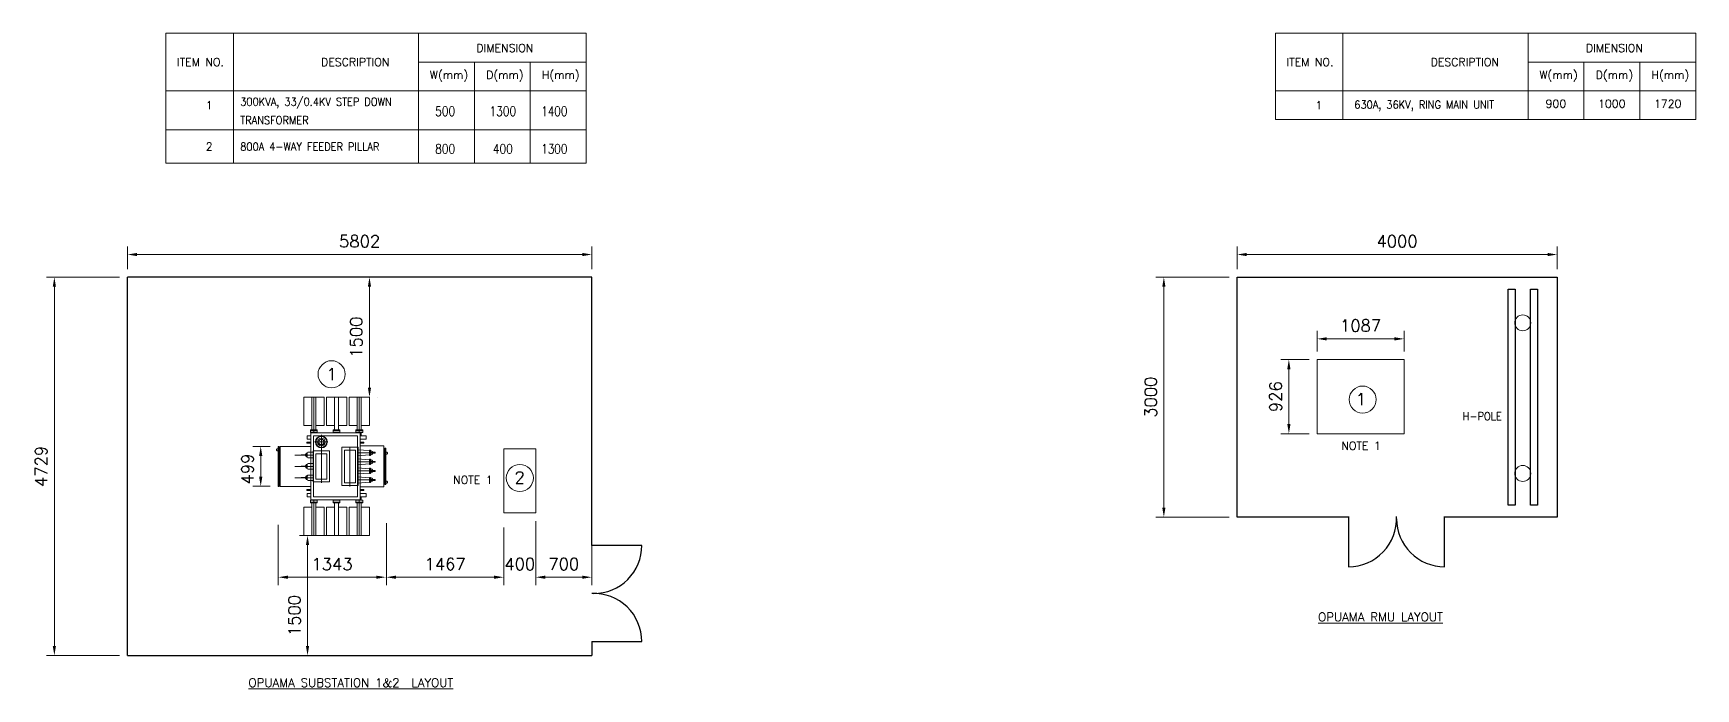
# Model space of a CAD drawing. Header units: millimetres. Extents: x 162108 to 399484, y 66362 to 138751.
# Drawn here: x 162108 to 182883, y 66362 to 74555 of the extents above; entities that cross this region are included whole.
import ezdxf
from ezdxf.enums import TextEntityAlignment as Align

# ---------------------------------------------------------------- set-up
doc = ezdxf.new("R2010")
doc.units = ezdxf.units.MM
doc.header["$LTSCALE"] = 10
doc.header["$PDMODE"] = 34
doc.layers.add('GREY', color=8, linetype='Continuous', lineweight=0)
for name, color, linetype in [('P', 250, 'Continuous'), ('PIPES', 2, 'Continuous'), ('TEXT', 1, 'Continuous'), ('TXT25', 1, 'Continuous')]:
    doc.layers.add(name, color=color, linetype=linetype)
doc.styles.add('ROMAN S', font='ROMANS.SHX')
doc.styles.add('ROMANC', font='romans.shx')
doc.styles.add('ROMANS', font='romans.shx')
doc.styles.add('TEXT_100', font='romans.shx', dxfattribs={"width": 0.9, "height": 300})
doc.styles.add('TEXT_50', font='romans.shx', dxfattribs={"height": 150})
doc.linetypes.add('FENCELINE1', pattern='A,6.35,-2.54,[133,ltypeshp.shx,S=2.54,R=0,X=-2.54,Y=0],-2.54,25.4', length=36.83)
doc.dimstyles.new('C2C', dxfattribs={"dimscale": 100, "dimtxt": 2, "dimasz": 1.5, "dimexe": 1, "dimexo": 1, "dimgap": 0.9, "dimtad": 1, "dimdec": 0, "dimzin": 7, "dimdsep": 46, "dimtxsty": 'ROMAN S', "dimcen": 0, "dimclrd": 8, "dimclre": 8, "dimclrt": 7, "dimadec": 0, "dimazin": 2, "dimtp": 0.1, "dimtm": 0.1, "dimtfac": 0.71, "dimtdec": 0, "dimtofl": 0, "dimtmove": 0, "dimatfit": 3, "dimfxl": 1, "dimtolj": 1, "dimtzin": 7, "dimlwd": -1, "dimlwe": -1, "dimarcsym": 1})

# ---------------------------------------------------------------- blocks, each defined once
blk = doc.blocks.new('*D37')
at = {"layer": 'Defpoints', "color": 0, "transparency": 16777216}
for p in [(166521, 68532), (167988, 68478), (166521, 67756)]:
    blk.add_point(p, dxfattribs=at)
at = {"layer": 'GREY', "color": 8, "transparency": 16777216}
for p, q in [((166521, 68432), (166521, 67656)), ((167988, 68378), (167988, 67656)), ((167868, 67756), (166641, 67756))]:
    blk.add_line(p, q, dxfattribs=at)
for points in [[(166641, 67776), (166641, 67736), (166521, 67756)], [(167868, 67776), (167868, 67736), (167988, 67756)]]:
    blk.add_solid(points, dxfattribs=at)
at = {"layer": 'GREY', "color": 7, "lineweight": 0, "transparency": 16777216, "insert": (167255, 67921), "char_height": 150, "attachment_point": 5, "style": 'ROMAN S'}
blk.add_mtext('\\A1;1467', dxfattribs=at)
blk = doc.blocks.new('*D38')
at = {"layer": 'Defpoints', "color": 0, "transparency": 16777216}
for p in [(165171, 68510), (165171, 67756), (166514, 67756)]:
    blk.add_point(p, dxfattribs=at)
at = {"layer": 'GREY', "color": 8, "transparency": 16777216}
for p, q in [((165171, 68410), (165171, 67656)), ((166394, 67756), (165291, 67756))]:
    blk.add_line(p, q, dxfattribs=at)
for points in [[(165291, 67776), (165291, 67736), (165171, 67756)], [(166394, 67776), (166394, 67736), (166514, 67756)]]:
    blk.add_solid(points, dxfattribs=at)
at = {"layer": 'GREY', "color": 7, "lineweight": 0, "transparency": 16777216, "insert": (165842, 67921), "char_height": 150, "attachment_point": 5, "style": 'ROMAN S'}
blk.add_mtext('\\A1;1343', dxfattribs=at)
blk = doc.blocks.new('*D39')
at = {"layer": 'Defpoints', "color": 0, "transparency": 16777216}
for p in [(169088, 71789), (163286, 71506), (169088, 71506)]:
    blk.add_point(p, dxfattribs=at)
at = {"layer": 'GREY', "color": 8, "transparency": 16777216}
for p, q in [((163286, 71606), (163286, 71889)), ((169088, 71606), (169088, 71889)), ((163406, 71789), (168968, 71789))]:
    blk.add_line(p, q, dxfattribs=at)
for points in [[(163406, 71809), (163406, 71769), (163286, 71789)], [(168968, 71809), (168968, 71769), (169088, 71789)]]:
    blk.add_solid(points, dxfattribs=at)
at = {"layer": 'GREY', "color": 7, "lineweight": 0, "transparency": 16777216, "insert": (166187, 71954), "char_height": 150, "attachment_point": 5, "style": 'ROMAN S'}
blk.add_mtext('\\A1;5802', dxfattribs=at)
blk = doc.blocks.new('*D40')
at = {"layer": 'Defpoints', "color": 0, "transparency": 16777216}
for p in [(163286, 71506), (162372, 66777), (163286, 66777)]:
    blk.add_point(p, dxfattribs=at)
at = {"layer": 'GREY', "color": 8, "transparency": 16777216}
for p, q in [((163186, 71506), (162272, 71506)), ((162372, 71386), (162372, 66897)), ((163186, 66777), (162272, 66777))]:
    blk.add_line(p, q, dxfattribs=at)
for points in [[(162352, 71386), (162392, 71386), (162372, 71506)], [(162352, 66897), (162392, 66897), (162372, 66777)]]:
    blk.add_solid(points, dxfattribs=at)
at = {"layer": 'GREY', "color": 7, "lineweight": 0, "transparency": 16777216, "insert": (162207, 69141), "char_height": 150, "attachment_point": 5, "rotation": 90, "style": 'ROMAN S'}
blk.add_mtext('\\A1;4729', dxfattribs=at)
blk = doc.blocks.new('*D41')
at = {"layer": 'Defpoints', "color": 0, "transparency": 16777216}
for p in [(166310, 71506), (166310, 71506), (166310, 70006)]:
    blk.add_point(p, dxfattribs=at)
at = {"layer": 'GREY', "color": 8, "transparency": 16777216}
for p, q in [((166410, 71506), (166410, 71506)), ((166310, 70126), (166310, 71386)), ((166410, 70006), (166410, 70006))]:
    blk.add_line(p, q, dxfattribs=at)
for points in [[(166290, 71386), (166330, 71386), (166310, 71506)], [(166290, 70126), (166330, 70126), (166310, 70006)]]:
    blk.add_solid(points, dxfattribs=at)
at = {"layer": 'GREY', "color": 7, "lineweight": 0, "transparency": 16777216, "insert": (166145, 70756), "char_height": 150, "attachment_point": 5, "rotation": 90, "style": 'ROMAN S'}
blk.add_mtext('\\A1;1500', dxfattribs=at)
blk = doc.blocks.new('*D42')
at = {"layer": 'Defpoints', "color": 0, "transparency": 16777216}
for p in [(166310, 68277), (165536, 66777), (166310, 66777)]:
    blk.add_point(p, dxfattribs=at)
at = {"layer": 'GREY', "color": 8, "transparency": 16777216}
for p, q in [((166210, 68277), (165436, 68277)), ((165536, 68157), (165536, 66897)), ((166210, 66777), (165436, 66777))]:
    blk.add_line(p, q, dxfattribs=at)
for points in [[(165516, 68157), (165556, 68157), (165536, 68277)], [(165516, 66897), (165556, 66897), (165536, 66777)]]:
    blk.add_solid(points, dxfattribs=at)
at = {"layer": 'GREY', "color": 7, "lineweight": 0, "transparency": 16777216, "insert": (165371, 67277), "char_height": 150, "attachment_point": 5, "rotation": 90, "style": 'ROMAN S'}
blk.add_mtext('\\A1;1500', dxfattribs=at)
blk = doc.blocks.new('*D43')
at = {"layer": 'Defpoints', "color": 0, "transparency": 16777216}
for p in [(168388, 68558), (167988, 68176), (167988, 67756)]:
    blk.add_point(p, dxfattribs=at)
at = {"layer": 'GREY', "color": 8, "transparency": 16777216}
for p, q in [((168388, 68458), (168388, 67656)), ((167988, 68076), (167988, 67656)), ((167868, 67756), (167748, 67756)), ((168508, 67756), (168628, 67756))]:
    blk.add_line(p, q, dxfattribs=at)
for points in [[(167868, 67776), (167868, 67736), (167988, 67756)], [(168508, 67776), (168508, 67736), (168388, 67756)]]:
    blk.add_solid(points, dxfattribs=at)
at = {"layer": 'GREY', "color": 7, "lineweight": 0, "transparency": 16777216, "insert": (168188, 67921), "char_height": 150, "attachment_point": 5, "style": 'ROMAN S'}
blk.add_mtext('\\A1;400', dxfattribs=at)
blk = doc.blocks.new('*D44')
at = {"layer": 'Defpoints', "color": 0, "transparency": 16777216}
for p in [(168388, 68532), (169088, 68478), (168388, 67756)]:
    blk.add_point(p, dxfattribs=at)
at = {"layer": 'GREY', "color": 8, "transparency": 16777216}
for p, q in [((168388, 68432), (168388, 67656)), ((169088, 68378), (169088, 67656)), ((168968, 67756), (168508, 67756))]:
    blk.add_line(p, q, dxfattribs=at)
for points in [[(168508, 67776), (168508, 67736), (168388, 67756)], [(168968, 67776), (168968, 67736), (169088, 67756)]]:
    blk.add_solid(points, dxfattribs=at)
at = {"layer": 'GREY', "color": 7, "lineweight": 0, "transparency": 16777216, "insert": (168738, 67921), "char_height": 150, "attachment_point": 5, "style": 'ROMAN S'}
blk.add_mtext('\\A1;700', dxfattribs=at)
blk = doc.blocks.new('*D50')
at = {"layer": 'Defpoints', "color": 0, "transparency": 16777216}
for p in [(181151, 71789), (177151, 71506), (181151, 71506)]:
    blk.add_point(p, dxfattribs=at)
at = {"layer": 'GREY', "color": 8, "transparency": 16777216}
for p, q in [((177151, 71606), (177151, 71889)), ((181151, 71606), (181151, 71889)), ((177271, 71789), (181031, 71789))]:
    blk.add_line(p, q, dxfattribs=at)
for points in [[(177271, 71809), (177271, 71769), (177151, 71789)], [(181031, 71809), (181031, 71769), (181151, 71789)]]:
    blk.add_solid(points, dxfattribs=at)
at = {"layer": 'GREY', "color": 7, "lineweight": 0, "transparency": 16777216, "insert": (179151, 71954), "char_height": 150, "attachment_point": 5, "style": 'ROMAN S'}
blk.add_mtext('\\A1;4000', dxfattribs=at)
blk = doc.blocks.new('*D51')
at = {"layer": 'Defpoints', "color": 0, "transparency": 16777216}
for p in [(177151, 71506), (176237, 68506), (177151, 68506)]:
    blk.add_point(p, dxfattribs=at)
at = {"layer": 'GREY', "color": 8, "transparency": 16777216}
for p, q in [((177051, 71506), (176137, 71506)), ((176237, 71386), (176237, 68626)), ((177051, 68506), (176137, 68506))]:
    blk.add_line(p, q, dxfattribs=at)
for points in [[(176217, 71386), (176257, 71386), (176237, 71506)], [(176217, 68626), (176257, 68626), (176237, 68506)]]:
    blk.add_solid(points, dxfattribs=at)
at = {"layer": 'GREY', "color": 7, "lineweight": 0, "transparency": 16777216, "insert": (176072, 70006), "char_height": 150, "attachment_point": 5, "rotation": 90, "style": 'ROMAN S'}
blk.add_mtext('\\A1;3000', dxfattribs=at)
blk = doc.blocks.new('*D56')
at = {"layer": 'Defpoints', "color": 0, "transparency": 16777216}
for p in [(165171, 69391), (164951, 68892), (165171, 68892)]:
    blk.add_point(p, dxfattribs=at)
at = {"layer": 'GREY', "color": 8, "transparency": 16777216}
for p, q in [((165071, 69391), (164851, 69391)), ((164951, 69271), (164951, 69012)), ((165071, 68892), (164851, 68892))]:
    blk.add_line(p, q, dxfattribs=at)
for points in [[(164931, 69271), (164971, 69271), (164951, 69391)], [(164931, 69012), (164971, 69012), (164951, 68892)]]:
    blk.add_solid(points, dxfattribs=at)
at = {"layer": 'GREY', "color": 7, "lineweight": 0, "transparency": 16777216, "insert": (164786, 69108), "char_height": 150, "attachment_point": 5, "rotation": 90, "style": 'ROMAN S'}
blk.add_mtext('\\A1;499', dxfattribs=at)
blk = doc.blocks.new('*D57')
at = {"layer": 'Defpoints', "color": 0, "transparency": 16777216}
for p in [(178151, 70476), (177799, 69550), (178151, 69550)]:
    blk.add_point(p, dxfattribs=at)
at = {"layer": 'GREY', "color": 8, "transparency": 16777216}
for p, q in [((178051, 70476), (177699, 70476)), ((177799, 70356), (177799, 69670)), ((178051, 69550), (177699, 69550))]:
    blk.add_line(p, q, dxfattribs=at)
for points in [[(177779, 70356), (177819, 70356), (177799, 70476)], [(177779, 69670), (177819, 69670), (177799, 69550)]]:
    blk.add_solid(points, dxfattribs=at)
at = {"layer": 'GREY', "color": 7, "lineweight": 0, "transparency": 16777216, "insert": (177634, 70013), "char_height": 150, "attachment_point": 5, "rotation": 90, "style": 'ROMAN S'}
blk.add_mtext('\\A1;926', dxfattribs=at)
blk = doc.blocks.new('*D58')
at = {"layer": 'Defpoints', "color": 0, "transparency": 16777216}
for p in [(179238, 70735), (178151, 70476), (179238, 70476)]:
    blk.add_point(p, dxfattribs=at)
at = {"layer": 'GREY', "color": 8, "transparency": 16777216}
for p, q in [((178151, 70576), (178151, 70835)), ((178271, 70735), (179118, 70735)), ((179238, 70576), (179238, 70835))]:
    blk.add_line(p, q, dxfattribs=at)
for points in [[(178271, 70755), (178271, 70715), (178151, 70735)], [(179118, 70755), (179118, 70715), (179238, 70735)]]:
    blk.add_solid(points, dxfattribs=at)
at = {"layer": 'GREY', "color": 7, "lineweight": 0, "transparency": 16777216, "insert": (178695, 70900), "char_height": 150, "attachment_point": 5, "style": 'ROMAN S'}
blk.add_mtext('\\A1;1087', dxfattribs=at)

msp = doc.modelspace()

# ---------------------------------------------------------------- linework, layer by layer
at = {"linetype": 'FENCELINE1', "ltscale": 25}
for p, q in [((163286, 66776.6), (163286, 71505.9)), ((169088.3, 71505.9), (163286, 71505.9)), ((169088.3, 68151.9), (169088.3, 71505.9)), ((169088.3, 66951.9), (169088.3, 66776.6)), ((163286, 66776.6), (169088.3, 66776.6))]:
    msp.add_line(p, q, dxfattribs=at)
at = {"lineweight": 0}
for p, q in [((165487.8, 69651), (165487.8, 70005.9)), ((165487.8, 70005.9), (165743, 70005.9)), ((165589.9, 69597.7), (165589.9, 70005.9)), ((165615.4, 70005.9), (165615.4, 69560.8)), ((165640.9, 69597.7), (165640.9, 70005.9)), ((165743, 70005.9), (165743, 69651)), ((165771.3, 69651), (165771.3, 70005.9)), ((165771.3, 70005.9), (166026.5, 70005.9)), ((165873.4, 69597.7), (165873.4, 70005.9)), ((165924.4, 69597.7), (165924.4, 70005.9)), ((166026.5, 70005.9), (166026.5, 69651)), ((166310, 70005.9), (166054.8, 70005.9)), ((166054.8, 70005.9), (166054.8, 69651)), ((166156.9, 69597.7), (166156.9, 70005.9)), ((166182.4, 70005.9), (166182.4, 69560.8)), ((166207.9, 69597.7), (166207.9, 70005.9)), ((166310, 69651), (166310, 70005.9)), ((165589.9, 69651), (165487.8, 69651)), ((165657.9, 69597.7), (165572.9, 69597.7)), ((165572.9, 69597.7), (165572.9, 69589.2)), ((165743, 69651), (165640.9, 69651)), ((165657.9, 69589.2), (165657.9, 69597.7)), ((165873.4, 69651), (165771.3, 69651)), ((165941.4, 69597.7), (165856.4, 69597.7)), ((165856.4, 69597.7), (165856.4, 69589.2)), ((166026.5, 69651), (165924.4, 69651)), ((165941.4, 69589.2), (165941.4, 69597.7)), ((166054.8, 69651), (166156.9, 69651)), ((166139.9, 69589.2), (166139.9, 69597.7)), ((166139.9, 69597.7), (166224.9, 69597.7)), ((166207.9, 69651), (166310, 69651)), ((166224.9, 69597.7), (166224.9, 69589.2)), ((165170.9, 68891.8), (165170.9, 69390.7)), ((165170.9, 69390.7), (165182.3, 69390.7)), ((165182.3, 69390.7), (165182.3, 68891.8)), ((165210.5, 69390.7), (165193.6, 69390.7)), ((165193.6, 69390.7), (165193.6, 68891.8)), ((165224.9, 69390.7), (165210.5, 69390.7)), ((165575.7, 69390.7), (165224.9, 69390.7)), ((165525.1, 69430.4), (165525.1, 69441.8)), ((165525.1, 69441.8), (165575.7, 69441.8)), ((165575.7, 69430.4), (165525.1, 69430.4)), ((165575.7, 69524), (165530.4, 69524)), ((165530.4, 69524), (165530.4, 69481.5)), ((165530.4, 69481.5), (165575.7, 69481.5)), ((165572.9, 69589.2), (165657.9, 69589.2)), ((165572.9, 69586.9), (165657.9, 69586.9)), ((165572.9, 69564.2), (165572.9, 69586.9)), ((165657.9, 69564.2), (165572.9, 69564.2)), ((165575.7, 68721.7), (165575.7, 69560.8)), ((165575.7, 69560.8), (166193.7, 69560.8)), ((165575.7, 69441.8), (165575.7, 69430.4)), ((165589.9, 69564.2), (165589.9, 69560.8)), ((166159.7, 69524), (165609.7, 69524)), ((165609.7, 69524), (165609.7, 68758.6)), ((165623, 69446.9), (165791.4, 69446.9)), ((165640.9, 69564.2), (165640.9, 69560.8)), ((165657.9, 69586.9), (165657.9, 69564.2)), ((165709, 69536.8), (165709, 69369.6)), ((165856.4, 69589.2), (165941.4, 69589.2)), ((165856.4, 69586.9), (165941.4, 69586.9)), ((165856.4, 69564.2), (165856.4, 69586.9)), ((165941.4, 69564.2), (165856.4, 69564.2)), ((165873.4, 69564.2), (165873.4, 69560.8)), ((165924.4, 69564.2), (165924.4, 69560.8)), ((165941.4, 69586.9), (165941.4, 69564.2)), ((166224.9, 69589.2), (166139.9, 69589.2)), ((166224.9, 69586.9), (166139.9, 69586.9)), ((166139.9, 69586.9), (166139.9, 69564.2)), ((166139.9, 69564.2), (166224.9, 69564.2)), ((166156.9, 69564.2), (166156.9, 69560.8)), ((166159.7, 68758.6), (166159.7, 69524)), ((166193.7, 69560.8), (166193.7, 68721.7)), ((166193.7, 69524), (166267.4, 69524)), ((166267.4, 69481.5), (166193.7, 69481.5)), ((166193.7, 69441.8), (166193.7, 69430.4)), ((166241.5, 69441.8), (166193.7, 69441.8)), ((166193.7, 69441.8), (166193.7, 69430.4)), ((166241.5, 69441.8), (166193.7, 69441.8)), ((166193.7, 69430.4), (166241.5, 69430.4)), ((166193.7, 69430.4), (166241.5, 69430.4)), ((166193.7, 69396.4), (166459.5, 69396.4)), ((166207.9, 69564.2), (166207.9, 69524)), ((166224.9, 69564.2), (166224.9, 69586.9)), ((166241.5, 69430.4), (166241.5, 69441.8)), ((166241.5, 69430.4), (166241.5, 69441.8)), ((166267.4, 69524), (166267.4, 69481.5)), ((166459.5, 69396.4), (166490.9, 69396.4)), ((166490.9, 69396.4), (166490.9, 68886.1)), ((165149.3, 69353.6), (165157.1, 69359.5)), ((165149.3, 69342.2), (165149.3, 69353.6)), ((165158.3, 69336.8), (165149.3, 69342.2)), ((165157.1, 69359.5), (165170.9, 69359.5)), ((165170.9, 69336.8), (165158.3, 69336.8)), ((165182.3, 69368.1), (165193.6, 69368.1)), ((165376.5, 69283), (165609.7, 69283)), ((165455.8, 69280.2), (165455.8, 69285.8)), ((165455.8, 69285.8), (165518.1, 69285.8)), ((165518.1, 69280.2), (165455.8, 69280.2)), ((165518.1, 69304.8), (165518.1, 69261.2)), ((165529.5, 69304.8), (165518.1, 69304.8)), ((165518.1, 69261.2), (165529.5, 69261.2)), ((165529.5, 69301.4), (165538, 69317)), ((165529.5, 69261.2), (165529.5, 69304.8)), ((165529.5, 69264.6), (165538, 69249)), ((165538, 69317), (165609.7, 69317)), ((165538, 69249), (165609.7, 69249)), ((165606.9, 68948.5), (165606.9, 69334)), ((165606.9, 69334), (165811, 69334)), ((165640.9, 69300), (165640.9, 68982.5)), ((165777, 69300), (165640.9, 69300)), ((165709, 69364.6), (165709, 68935.1)), ((165777, 68982.5), (165777, 69300)), ((165811, 69334), (165811, 68948.5)), ((166168.2, 69379.4), (165964.1, 69379.4)), ((165964.1, 69379.4), (165964.1, 68903.1)), ((165998.1, 69345.4), (165998.1, 68937.2)), ((166134.2, 69345.4), (165998.1, 69345.4)), ((166066.2, 69386.5), (166066.2, 68891.5)), ((166134.2, 68937.2), (166134.2, 69345.4)), ((166312.1, 69338), (166159.7, 69349.3)), ((166159.7, 69311.4), (166379.9, 69311.4)), ((166312.1, 69284.7), (166159.7, 69273.4)), ((166312.1, 69224.6), (166159.7, 69236)), ((166159.7, 69198), (166379.9, 69198)), ((166168.2, 68903.1), (166168.2, 69379.4)), ((166312.1, 69279), (166312.1, 69343.7)), ((166312.1, 69343.7), (166323.4, 69343.7)), ((166323.4, 69279), (166312.1, 69279)), ((166312.1, 69165.6), (166312.1, 69230.3)), ((166312.1, 69230.3), (166323.4, 69230.3)), ((166323.4, 69343.7), (166323.4, 69279)), ((166323.4, 69317), (166323.4, 69305.7)), ((166379.9, 69317), (166323.4, 69317)), ((166323.4, 69305.7), (166379.9, 69305.7)), ((166323.4, 69230.3), (166323.4, 69165.6)), ((166323.4, 69203.6), (166323.4, 69192.3)), ((166379.9, 69203.6), (166323.4, 69203.6)), ((166323.4, 69192.3), (166379.9, 69192.3)), ((166379.9, 69305.7), (166379.9, 69317)), ((166379.9, 69192.3), (166379.9, 69203.6)), ((166502.3, 69345.4), (166490.9, 69345.4)), ((166513.6, 69368.1), (166502.3, 69368.1)), ((166502.3, 69368.1), (166502.3, 68914.5)), ((166513.6, 68914.5), (166513.6, 69368.1)), ((166527.5, 69318.2), (166513.6, 69318.2)), ((166513.6, 69295.5), (166526.3, 69295.5)), ((166526.3, 69295.5), (166535.3, 69300.9)), ((166535.3, 69312.3), (166527.5, 69318.2)), ((166535.3, 69300.9), (166535.3, 69312.3)), ((165376.5, 69141.3), (165609.7, 69141.3)), ((165376.5, 68999.5), (165609.7, 68999.5)), ((165455.8, 69138.4), (165455.8, 69144.1)), ((165455.8, 69144.1), (165518.1, 69144.1)), ((165518.1, 69138.4), (165455.8, 69138.4)), ((165455.8, 68996.7), (165455.8, 69002.4)), ((165455.8, 69002.4), (165518.1, 69002.4)), ((165518.1, 68996.7), (165455.8, 68996.7)), ((165518.1, 69163.1), (165518.1, 69119.4)), ((165529.5, 69163.1), (165518.1, 69163.1)), ((165518.1, 69119.4), (165529.5, 69119.4)), ((165518.1, 69021.4), (165518.1, 68977.7)), ((165529.5, 69021.4), (165518.1, 69021.4)), ((165518.1, 68977.7), (165529.5, 68977.7)), ((165529.5, 69159.7), (165538, 69175.3)), ((165529.5, 69119.4), (165529.5, 69163.1)), ((165529.5, 69122.8), (165538, 69107.2)), ((165529.5, 69018), (165538, 69033.5)), ((165529.5, 68977.7), (165529.5, 69021.4)), ((165529.5, 68981.1), (165538, 68965.5)), ((165538, 69175.3), (165609.7, 69175.3)), ((165538, 69107.2), (165609.7, 69107.2)), ((165538, 69033.5), (165609.7, 69033.5)), ((165640.9, 68982.5), (165777, 68982.5)), ((166312.1, 69171.3), (166159.7, 69160)), ((166312.1, 69111.2), (166159.7, 69122.6)), ((166159.7, 69084.6), (166379.9, 69084.6)), ((166312.1, 69057.9), (166159.7, 69046.6)), ((166312.1, 68997.8), (166159.7, 69009.2)), ((166323.4, 69165.6), (166312.1, 69165.6)), ((166312.1, 69052.3), (166312.1, 69116.9)), ((166312.1, 69116.9), (166323.4, 69116.9)), ((166323.4, 69052.3), (166312.1, 69052.3)), ((166312.1, 68938.9), (166312.1, 69003.5)), ((166312.1, 69003.5), (166323.4, 69003.5)), ((166323.4, 69116.9), (166323.4, 69052.3)), ((166323.4, 69090.2), (166323.4, 69078.9)), ((166379.9, 69090.2), (166323.4, 69090.2)), ((166323.4, 69078.9), (166379.9, 69078.9)), ((166323.4, 69003.5), (166323.4, 68938.9)), ((166323.4, 68976.8), (166323.4, 68965.5)), ((166379.9, 68976.8), (166323.4, 68976.8)), ((166379.9, 69078.9), (166379.9, 69090.2)), ((166379.9, 68965.5), (166379.9, 68976.8)), ((165170.9, 68891.8), (165182.3, 68891.8)), ((165182.3, 68914.5), (165193.6, 68914.5)), ((165193.6, 68891.8), (165575.7, 68891.8)), ((165575.7, 68852.1), (165525.1, 68852.1)), ((165525.1, 68852.1), (165525.1, 68840.8)), ((165525.1, 68840.8), (165575.7, 68840.8)), ((165530.4, 68758.6), (165530.4, 68801.1)), ((165530.4, 68801.1), (165575.7, 68801.1)), ((165538, 68965.5), (165609.7, 68965.5)), ((165575.7, 68840.8), (165575.7, 68852.1)), ((165811, 68948.5), (165606.9, 68948.5)), ((165964.1, 68903.1), (166168.2, 68903.1)), ((165998.1, 68937.2), (166134.2, 68937.2)), ((166159.7, 68971.2), (166379.9, 68971.2)), ((166312.1, 68944.5), (166159.7, 68933.2)), ((166459.5, 68886.1), (166193.7, 68886.1)), ((166193.7, 68840.8), (166193.7, 68852.1)), ((166193.7, 68852.1), (166241.5, 68852.1)), ((166193.7, 68840.8), (166193.7, 68852.1)), ((166193.7, 68852.1), (166241.5, 68852.1)), ((166241.5, 68840.8), (166193.7, 68840.8)), ((166241.5, 68840.8), (166193.7, 68840.8)), ((166267.4, 68801.1), (166193.7, 68801.1)), ((166241.5, 68852.1), (166241.5, 68840.8)), ((166241.5, 68852.1), (166241.5, 68840.8)), ((166267.4, 68758.6), (166267.4, 68801.1)), ((166323.4, 68938.9), (166312.1, 68938.9)), ((166323.4, 68965.5), (166379.9, 68965.5)), ((166490.9, 68886.1), (166459.5, 68886.1)), ((166502.3, 68937.2), (166490.9, 68937.2)), ((166502.3, 68914.5), (166513.6, 68914.5)), ((166527.5, 68956), (166513.6, 68956)), ((166513.6, 68933.3), (166526.3, 68933.3)), ((166526.3, 68933.3), (166535.3, 68938.7)), ((166535.3, 68950.1), (166527.5, 68956)), ((166535.3, 68938.7), (166535.3, 68950.1)), ((165589.9, 68631.6), (165487.8, 68631.6)), ((165487.8, 68631.6), (165487.8, 68276.6)), ((165575.7, 68758.6), (165530.4, 68758.6)), ((165657.9, 68718.3), (165572.9, 68718.3)), ((165572.9, 68718.3), (165572.9, 68695.6)), ((165572.9, 68695.6), (165657.9, 68695.6)), ((165572.9, 68693.4), (165657.9, 68693.4)), ((165572.9, 68684.9), (165572.9, 68693.4)), ((165657.9, 68684.9), (165572.9, 68684.9)), ((166193.7, 68721.7), (165575.7, 68721.7)), ((165589.9, 68718.3), (165589.9, 68721.7)), ((165589.9, 68684.9), (165589.9, 68276.6)), ((165609.7, 68758.6), (166159.7, 68758.6)), ((165615.4, 68276.6), (165615.4, 68721.7)), ((165640.9, 68718.3), (165640.9, 68721.7)), ((165640.9, 68684.9), (165640.9, 68276.6)), ((165743, 68631.6), (165640.9, 68631.6)), ((165657.9, 68695.6), (165657.9, 68718.3)), ((165657.9, 68693.4), (165657.9, 68684.9)), ((165743, 68276.6), (165743, 68631.6)), ((165873.4, 68631.6), (165771.3, 68631.6)), ((165771.3, 68631.6), (165771.3, 68276.6)), ((165941.4, 68718.3), (165856.4, 68718.3)), ((165856.4, 68718.3), (165856.4, 68695.6)), ((165856.4, 68695.6), (165941.4, 68695.6)), ((165856.4, 68693.4), (165941.4, 68693.4)), ((165856.4, 68684.9), (165856.4, 68693.4)), ((165941.4, 68684.9), (165856.4, 68684.9)), ((165873.4, 68718.3), (165873.4, 68721.7)), ((165873.4, 68684.9), (165873.4, 68276.6)), ((165924.4, 68718.3), (165924.4, 68721.7)), ((165924.4, 68684.9), (165924.4, 68276.6)), ((166026.5, 68631.6), (165924.4, 68631.6)), ((165941.4, 68695.6), (165941.4, 68718.3)), ((165941.4, 68693.4), (165941.4, 68684.9)), ((166026.5, 68276.6), (166026.5, 68631.6)), ((166054.8, 68276.6), (166054.8, 68631.6)), ((166054.8, 68631.6), (166156.9, 68631.6)), ((166139.9, 68695.6), (166139.9, 68718.3)), ((166139.9, 68718.3), (166224.9, 68718.3)), ((166224.9, 68695.6), (166139.9, 68695.6)), ((166224.9, 68693.4), (166139.9, 68693.4)), ((166139.9, 68693.4), (166139.9, 68684.9)), ((166139.9, 68684.9), (166224.9, 68684.9)), ((166156.9, 68718.3), (166156.9, 68721.7)), ((166156.9, 68684.9), (166156.9, 68276.6)), ((166182.4, 68276.6), (166182.4, 68721.7)), ((166193.7, 68758.6), (166267.4, 68758.6)), ((166207.9, 68718.3), (166207.8, 68758.6)), ((166207.9, 68684.9), (166207.9, 68276.6)), ((166207.9, 68631.6), (166310, 68631.6)), ((166224.9, 68718.3), (166224.9, 68695.6)), ((166224.9, 68684.9), (166224.9, 68693.4)), ((166310, 68631.6), (166310, 68276.6)), ((165487.8, 68276.6), (165743, 68276.6)), ((165771.3, 68276.6), (166026.5, 68276.6)), ((166310, 68276.6), (166054.8, 68276.6))]:
    msp.add_line(p, q, dxfattribs=at)
at = {"color": 7, "linetype": 'ByBlock'}
msp.add_line((178544.4, 68512.8), (178544.4, 67887.6), dxfattribs=at)
at = {"linetype": 'ByBlock'}
msp.add_line((169088.3, 66951.9), (169713.6, 66951.9), dxfattribs=at)
at = {"color": 7, "lineweight": 18}
msp.add_lwpolyline([(178151.3, 70475.8), (179238.3, 70475.8), (179238.3, 69549.8), (178151.3, 69549.8)], close=True, dxfattribs=at)
at = {"lineweight": 18}
msp.add_lwpolyline([(167988.3, 69358.9), (168388.3, 69358.9), (168388.3, 68558.9), (167988.3, 68558.9)], close=True, dxfattribs=at)
at = {"color": 7, "linetype": 'ByBlock'}
msp.add_lwpolyline([(179144.4, 68487.6, 0.4142932), (179744.4, 67887.4), (179744.4, 68512.8)], format="xyb", dxfattribs=at)
at = {"linetype": 'ByBlock'}
msp.add_lwpolyline([(169113.6, 67551.9, 0.4142932), (169713.7, 68151.9), (169088.3, 68151.9)], format="xyb", dxfattribs=at)
at = {"lineweight": 0}
for radius in [73.7, 68, 48.2, 34, 5.67]:
    msp.add_circle((165709, 69446.9), radius, dxfattribs=at)
for centre, radius, start, end in [((165518.1, 69283), 13.6, 90, 167.9753), ((165518.1, 69283), 13.6, 192.0247, 270), ((166323.4, 69311.4), 26.6, 12.28449, 90), ((166323.4, 69311.4), 26.6, 270, 347.71551), ((166323.4, 69198), 26.6, 12.28449, 90), ((166323.4, 69198), 26.6, 270, 347.71551), ((165518.1, 69141.3), 13.6, 90, 167.9753), ((165518.1, 69141.3), 13.6, 192.0247, 270), ((165518.1, 68999.5), 13.6, 90, 167.9753), ((165518.1, 68999.5), 13.6, 192.0247, 270), ((166323.4, 69084.6), 26.6, 12.28449, 90), ((166323.4, 69084.6), 26.6, 270, 347.71551), ((166323.4, 68971.2), 26.6, 12.28449, 90), ((166323.4, 68971.2), 26.6, 270, 347.71551)]:
    msp.add_arc(centre, radius, start, end, dxfattribs=at)
at = {"color": 7, "linetype": 'ByBlock'}
msp.add_arc((178544.1, 68488.4), 600.8, 270.03333, 2.32473, dxfattribs=at)
at = {"linetype": 'ByBlock'}
msp.add_arc((169112.7, 66951.6), 600.8, 0.03333, 92.32473, dxfattribs=at)
at = {"layer": 'P', "color": 7, "linetype": 'Continuous', "lineweight": 0}
for centre, radius in [((180721.4, 70935.7, 0), 99.5), ((178720.4, 69976.2, 0), 169), ((180721.4, 69053.1, 0), 99.5)]:
    msp.add_circle(centre, radius, dxfattribs=at)
at = {"layer": 'P', "color": 4, "linetype": 'Continuous', "lineweight": 0}
for centre in [(165836.4, 70292.9, 0), (168188.7, 68996.4, 0)]:
    msp.add_circle(centre, 169, dxfattribs=at)
at = {"layer": 'PIPES', "color": 7}
for p, q in [((177151.3, 71505.9), (181151.3, 71505.9)), ((177151.3, 68505.9), (177151.3, 71505.9)), ((181151.3, 71505.9), (181151.3, 68505.9)), ((178544.4, 68505.9), (177151.3, 68505.9)), ((181151.3, 68505.9), (179744.4, 68505.9))]:
    msp.add_line(p, q, dxfattribs=at)
for points in [[(180537.8, 71355.9), (180625.1, 71355.9), (180625.1, 68655.9), (180537.8, 68655.9)], [(180818.6, 71355.9), (180905.8, 71355.9), (180905.8, 68655.9), (180818.6, 68655.9)]]:
    msp.add_lwpolyline(points, close=True, dxfattribs=at)
at = {"layer": 'TEXT', "color": 1, "linetype": 'Continuous', "lineweight": 0}
for p, q in [((163767.1, 74554.6), (163767.1, 72929.9)), ((163767.1, 74554.6), (163767.1, 72929.9)), ((163767.1, 74554.6), (169018.2, 74554.6)), ((164609.3, 74554.6), (164609.3, 72929.9)), ((166922.6, 74554.6), (166922.6, 72929.9)), ((169018.2, 74554.6), (169018.2, 72929.9)), ((177632.3, 74554.6), (177632.3, 73474.6)), ((177632.3, 74554.6), (182883.5, 74554.6)), ((178474.6, 74554.6), (178474.6, 73474.6)), ((180787.9, 74554.6), (180787.9, 73474.6)), ((182883.5, 74554.6), (182883.5, 73474.6)), ((166922.6, 74194.6), (169018.2, 74194.6)), ((167621.2, 74194.6), (167621.2, 72929.9)), ((168319.7, 74194.6), (168319.7, 72929.9)), ((180787.9, 74194.6), (182883.5, 74194.6)), ((181486.4, 74194.6), (181486.4, 73474.6)), ((182185, 74194.6), (182185, 73474.6)), ((163767.1, 73834.6), (169018.2, 73834.6)), ((177632.3, 73834.6), (182883.5, 73834.6)), ((163767.1, 73348.9), (169018.2, 73348.9)), ((177632.3, 73474.6), (182883.5, 73474.6)), ((163767.1, 72929.9), (169018.2, 72929.9))]:
    msp.add_line(p, q, dxfattribs=at)

# ---------------------------------------------------------------- texts
at = {"layer": 'TEXT', "color": 1, "linetype": 'Continuous', "lineweight": 0, "style": 'TEXT_100'}
for s, p in [('DIMENSION', (168002, 74369.8)), ('DIMENSION', (181867.2, 74369.8)), ('ITEM NO.', (164197.4, 74194.6)), ('DESCRIPTION', (166132.2, 74194.6)), ('ITEM NO.', (178062.6, 74194.6)), ('DESCRIPTION', (179997.5, 74194.6)), ('W(mm)', (167303.4, 74034)), ('D(mm)', (168002, 74034)), ('H(mm)', (168700.5, 74034)), ('W(mm)', (181168.7, 74034)), ('D(mm)', (181867.2, 74034)), ('H(mm)', (182565.8, 74034)), ('1', (164307.1, 73654.6)), ('1', (178172.3, 73654.6)), ('900', (181135.6, 73674)), ('1000', (181834.1, 73674)), ('1720', (182532.7, 73674)), ('2', (164307.1, 73138.4)), ('NOTE 1', (178701.2, 69398.7, 0)), ('NOTE 1', (167601.7, 68971.7, 0))]:
    msp.add_text(s, height=100, dxfattribs=at).set_placement(p, align=Align.MIDDLE_CENTER)
at = {"layer": 'TEXT', "linetype": 'Continuous', "lineweight": 0, "style": 'TEXT_50'}
for s, p in [('1', (165836.4, 70292.9, 0)), ('2', (168186.9, 69000.4, 0))]:
    msp.add_text(s, height=148.5, dxfattribs=at).set_placement(p, align=Align.MIDDLE_CENTER)
at = {"layer": 'TEXT', "color": 7, "linetype": 'Continuous', "lineweight": 0, "style": 'TEXT_50'}
msp.add_text('1', height=148.5, dxfattribs=at).set_placement((178698.8, 69980.3, 0), align=Align.MIDDLE_CENTER)
at = {"layer": 'TEXT', "color": 1, "linetype": 'Continuous', "lineweight": 0, "char_height": 100, "attachment_point": 4, "style": 'TEXT_100'}
for s, insert, width in [('300KVA, 33/0.4KV STEP DOWN ', (164694.8, 73682), 3350.805), ('630A, 36KV, RING MAIN UNIT', (178616.5, 73647.1), 2610), ('TRANSFORMER ', (164694.8, 73467.5), 3350.805), ('800A 4-WAY FEEDER PILLAR', (164694.8, 73137.3), 3350.805)]:
    msp.add_mtext(s, dxfattribs=dict(at, insert=insert, width=width))
at = {"layer": 'TEXT', "color": 7, "linetype": 'Continuous', "lineweight": 0, "insert": (179970.7, 69768.4), "char_height": 100, "width": 2610, "attachment_point": 4, "style": 'TEXT_100'}
msp.add_mtext('H-POLE', dxfattribs=at)
at = {"layer": 'TEXT', "color": 1, "linetype": 'Continuous', "lineweight": 0, "char_height": 108, "width": 4067.732, "attachment_point": 5, "line_spacing_factor": 0.9, "style": 'ROMANC'}
for s, insert in [('{\\LOPUAMA RMU LAYOUT}', (178944.2, 67259)), ('{\\LOPUAMA SUBSTATION 1&2  LAYOUT}', (166077.5, 66437.6))]:
    msp.add_mtext(s, dxfattribs=dict(at, insert=insert))
at = {"layer": 'TXT25', "style": 'ROMANS', "width": 0.8}
for s, p in [('500', (167256, 73579.4, 0)), ('1300', (167976.5, 73579.4, 0)), ('1400', (168619.9, 73579.4, 0)), ('800', (167256, 73110, 0)), ('400', (167976.5, 73110, 0)), ('1300', (168619.9, 73110, 0))]:
    msp.add_text(s, height=120, dxfattribs=at).set_placement(p, align=Align.MIDDLE_CENTER)

# ---------------------------------------------------------------- dimensions: what is measured, and where the dimension line sits
at = {"layer": 'GREY', "color": 0, "lineweight": 0}
for base, p1, p2, picture, middle in [((169088.3, 71788.6), (163286, 71505.9), (169088.3, 71505.9), '*D39', (166187.2, 71953.6)), ((181151.3, 71788.6), (177151.3, 71505.9), (181151.3, 71505.9), '*D50', (179151.3, 71953.6)), ((179238.3, 70735), (178151.3, 70475.8), (179238.3, 70475.8), '*D58', (178694.8, 70900)), ((165170.9, 67755.9), (166513.6, 67755.9), (165170.9, 68509.6), '*D38', (165842.3, 67920.9)), ((166521.3, 67755.9), (167988.3, 68477.8), (166521.3, 68532.3), '*D37', (167254.8, 67920.9)), ((168388.3, 67755.9), (169088.3, 68477.8), (168388.3, 68532.3), '*D44', (168738.3, 67920.9))]:
    dim = msp.add_linear_dim(base=base, p1=p1, p2=p2, dimstyle='C2C', override={"dimtxt": 1.5, "dimasz": 1.2, "dimfxl": 1.5}, dxfattribs=at)
    dim.commit()
    dim.dimension.update_dxf_attribs({"geometry": picture, "text_midpoint": middle})
for base, p1, p2, picture, middle in [((162371.8, 66776.6), (163286, 71505.9), (163286, 66776.6), '*D40', (162206.8, 69141.3)), ((166310, 71505.9), (166310, 70005.9), (166310, 71505.9), '*D41', (166145, 70755.9)), ((176237.1, 68505.9), (177151.3, 71505.9), (177151.3, 68505.9), '*D51', (176072.1, 70005.9)), ((177798.6, 69549.8), (178151.3, 70475.8), (178151.3, 69549.8), '*D57', (177633.6, 70012.8))]:
    dim = msp.add_linear_dim(base=base, p1=p1, p2=p2, angle=90, dimstyle='C2C', override={"dimtxt": 1.5, "dimasz": 1.2, "dimfxl": 1.5}, dxfattribs=at)
    dim.commit()
    dim.dimension.update_dxf_attribs({"geometry": picture, "text_midpoint": middle})
for base, p1, p2, picture, middle in [((164951.1, 68891.8), (165170.9, 69390.7), (165170.9, 68891.8), '*D56', (164951.1, 69107.7)), ((165535.6, 66776.6), (166310, 68276.6), (166310, 66776.6), '*D42', (165535.6, 67276.6))]:
    dim = msp.add_linear_dim(base=base, p1=p1, p2=p2, angle=90, dimstyle='C2C', override={"dimtxt": 1.5, "dimasz": 1.2, "dimfxl": 1.5}, dxfattribs=at)
    dim.commit()
    dim.dimension.update_dxf_attribs({"geometry": picture, "text_midpoint": middle, "dimtype": 160})
dim = msp.add_linear_dim(base=(167988.3, 67755.9), p1=(168388.3, 68557.8), p2=(167988.3, 68175.6), dimstyle='C2C', override={"dimtxt": 1.5, "dimasz": 1.2, "dimfxl": 1.5}, dxfattribs=at)
dim.commit()
dim.dimension.update_dxf_attribs({"geometry": '*D43', "text_midpoint": (168188.3, 67755.9), "dimtype": 160})

doc.saveas('drawing.dxf')
